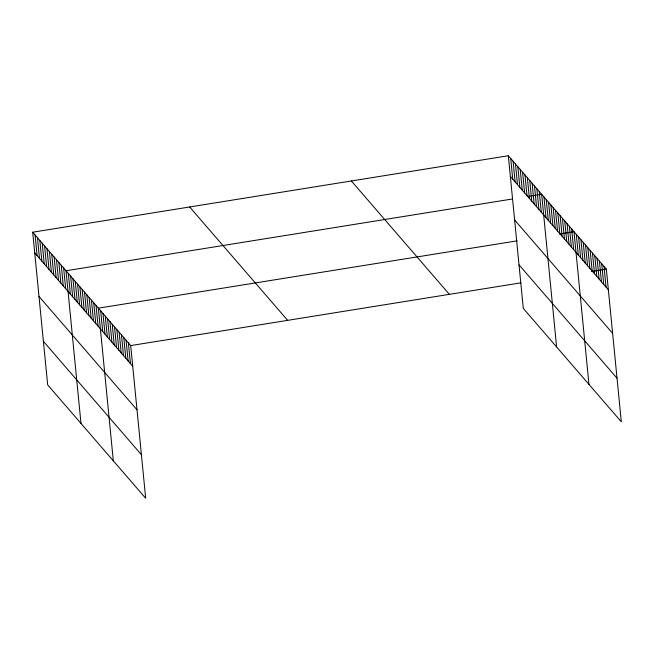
<?xml version="1.0" encoding="UTF-8"?>
<svg xmlns="http://www.w3.org/2000/svg" width="654" height="654" viewBox="0 0 654 654"><rect width="100%" height="100%" fill="white"/><g stroke="black" fill="none" stroke-linecap="round" stroke-linejoin="round"><path stroke-width="0.98" d="M32.7 232.211L130.702 345.59L145.678 498.266L47.668 384.887L32.7 232.211L508.321 155.734L606.332 269.113L621.3 421.789L523.298 308.41L508.321 155.734M512.221 199.012L66.021 270.764L80.99 423.44M527.917 196.486L541.651 194.279L556.619 346.955M517.093 240.844L98.362 308.173L113.33 460.849M559.276 234.058L573.991 231.696L588.96 384.372M130.702 345.59L520.985 282.83M591.617 271.475L606.332 269.113M510.349 176.4L608.359 289.779M514.624 219.965L612.626 333.344M519.023 264.845L617.033 378.225M351.37 180.97L449.372 294.349M189.66 206.975L287.662 320.354M34.727 252.877L132.729 366.256M38.995 296.442L137.005 409.821M43.401 341.331L141.403 454.702M604.018 266.44L606.045 287.106M601.713 263.766L603.74 284.433M599.399 261.093L601.427 281.76M597.086 258.42L599.113 279.086M594.78 255.747L596.808 276.413M592.467 253.073L594.494 273.74M590.161 250.4L592.189 271.067M587.848 247.727L589.875 268.402M585.543 245.062L587.562 265.728M583.229 242.389L585.256 263.055M580.916 239.716L582.943 260.382M578.61 237.042L580.638 257.709M576.297 234.369L578.324 255.035M571.678 229.023L573.705 249.689M569.364 226.349L571.392 247.016M567.059 223.676L569.086 244.343M564.745 221.003L566.773 241.669M562.44 218.33L564.467 239.004M560.126 215.665L562.154 236.331M557.821 212.991L559.84 233.658M555.508 210.318L557.535 230.985M553.194 207.645L555.221 228.311M550.889 204.972L552.916 225.638M548.575 202.299L550.603 222.965M546.27 199.625L548.297 220.292M543.956 196.952L545.984 217.618M539.264 191.524L541.291 212.198M536.885 188.777L538.912 209.444M534.506 186.022L536.533 206.689M532.127 183.267L534.154 203.934M529.748 180.512L531.776 201.179M527.369 177.757L529.397 198.424M524.99 175.01L527.01 195.677M522.603 172.255L524.631 192.922M520.224 169.5L522.252 190.167M517.845 166.745L519.873 187.412M515.466 163.99L517.494 184.657M513.088 161.236L515.115 181.91M510.709 158.489L512.736 179.155M128.397 342.917L130.424 363.583M126.083 340.243L128.11 360.91M123.778 337.57L125.797 358.245M121.464 334.905L123.492 355.572M119.151 332.232L121.178 352.898M116.845 329.559L118.873 350.225M114.532 326.886L116.559 347.552M112.226 324.212L114.254 344.879M109.913 321.539L111.94 342.206M107.608 318.866L109.627 339.532M105.294 316.193L107.321 336.859M102.98 313.519L105.008 334.186M100.675 310.846L102.703 331.513M96.056 305.508L98.075 326.174M93.743 302.835L95.77 323.501M91.429 300.161L93.457 320.828M89.124 297.488L91.151 318.155M86.81 294.815L88.838 315.481M84.505 292.142L86.532 312.808M82.191 289.469L84.219 310.135M79.886 286.795L81.905 307.462M77.573 284.122L79.6 304.789M75.259 281.449L77.286 302.115M72.954 278.776L74.981 299.45M70.64 276.111L72.668 296.777M68.335 273.437L70.354 294.104M63.642 268.009L65.67 288.676M61.263 265.254L63.291 285.921M58.885 262.499L60.904 283.166M56.497 259.744L58.525 280.419M54.119 256.997L56.146 277.664M51.74 254.243L53.767 274.909M49.361 251.488L51.388 272.154M46.982 248.733L49.009 269.399M44.603 245.978L46.63 266.652M42.224 243.231L44.243 263.897M39.837 240.476L41.864 261.142M37.458 237.721L39.485 258.387M35.079 234.966L37.106 255.632"/></g></svg>
